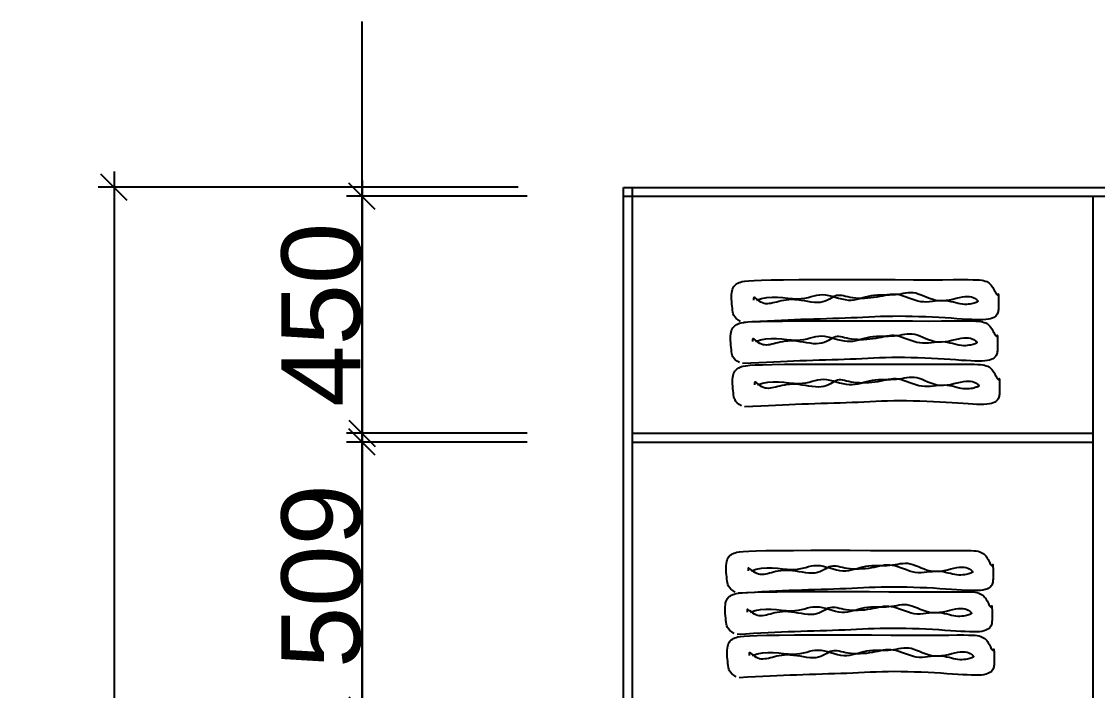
# Model space of a CAD drawing. Header units: millimetres. Extents: x -1666 to 220555, y -7114 to 28673.
# Drawn here: x 53744 to 55787, y -1379 to -108 of the extents above; entities that cross this region are included whole.
import ezdxf

# ---------------------------------------------------------------- set-up
doc = ezdxf.new("R2010")
doc.units = ezdxf.units.MM
doc.header["$LTSCALE"] = 80
doc.styles.get("Standard").update_dxf_attribs({"font": 'arial.ttf'})
doc.dimstyles.new('ISO-25', dxfattribs={"dimtxt": 150, "dimasz": 50, "dimexe": 30, "dimexo": 200, "dimtad": 1, "dimtxsty": 'Standard', "dimblk": 'OBLIQUE', "dimcen": 2.5, "dimdle": 30, "dimclrd": 3, "dimclre": 3, "dimclrt": 3, "dimadec": 0, "dimazin": 0, "dimtfac": 1, "dimtmove": 0, "dimatfit": 3, "dimfxl": 1, "dimtfillclr": 3, "dimarcsym": 0})

# ---------------------------------------------------------------- blocks, each defined once
blk = doc.blocks.new('_Oblique')
at = {"color": 0, "linetype": 'ByBlock', "lineweight": -2}
blk.add_line((-0.5, -0.5), (0.5, 0.5), dxfattribs=at)
blk = doc.blocks.new('*D267')
at = {"color": 3, "lineweight": -2, "transparency": 16777216}
for p, q in [((53919.4, -393.1), (53919.4, -3263.1)), ((54686.7, -423.1), (53889.4, -423.1)), ((54686.7, -3233.1), (53889.4, -3233.1))]:
    blk.add_line(p, q, dxfattribs=at)
at = {"layer": 'Defpoints', "color": 0, "transparency": 16777216}
for p in [(54886.7, -423.1), (53919.4, -3233.1), (54886.7, -3233.1)]:
    blk.add_point(p, dxfattribs=at)
at = {"color": 3, "lineweight": -2, "transparency": 16777216, "xscale": 50, "yscale": 50, "zscale": 50}
for p, rotation in [((53919.4, -423.1), 90), ((53919.4, -3233.1), 270)]:
    blk.add_blockref('_Oblique', p, dxfattribs=dict(at, rotation=rotation))
at = {"color": 3, "transparency": 16777216, "insert": (53842.1, -1828.1), "char_height": 150, "attachment_point": 5, "rotation": 90}
blk.add_mtext('2810', dxfattribs=at)
blk = doc.blocks.new('*D272')
at = {"color": 3, "lineweight": -2, "transparency": 16777216}
for p, q in [((54390.5, -410.1), (54390.5, -920.1)), ((54703.7, -440.1), (54360.5, -440.1)), ((54703.7, -890.1), (54360.5, -890.1))]:
    blk.add_line(p, q, dxfattribs=at)
at = {"layer": 'Defpoints', "color": 0, "transparency": 16777216}
for p in [(54903.7, -440.1), (54390.5, -890.1), (54903.7, -890.1)]:
    blk.add_point(p, dxfattribs=at)
at = {"color": 3, "lineweight": -2, "transparency": 16777216, "xscale": 50, "yscale": 50, "zscale": 50}
for p, rotation in [((54390.5, -440.1), 90), ((54390.5, -890.1), 270)]:
    blk.add_blockref('_Oblique', p, dxfattribs=dict(at, rotation=rotation))
at = {"color": 3, "transparency": 16777216, "insert": (54313.3, -665.1), "char_height": 150, "attachment_point": 5, "rotation": 90}
blk.add_mtext('450', dxfattribs=at)
blk = doc.blocks.new('*D273')
at = {"color": 3, "lineweight": -2, "transparency": 16777216}
for p, q in [((54390.5, -877.1), (54390.5, -1446.1)), ((54703.7, -907.1), (54360.5, -907.1)), ((54703.7, -1416.1), (54360.5, -1416.1))]:
    blk.add_line(p, q, dxfattribs=at)
at = {"layer": 'Defpoints', "color": 0, "transparency": 16777216}
for p in [(54903.7, -907.1), (54390.5, -1416.1), (54903.7, -1416.1)]:
    blk.add_point(p, dxfattribs=at)
at = {"color": 3, "lineweight": -2, "transparency": 16777216, "xscale": 50, "yscale": 50, "zscale": 50}
for p, rotation in [((54390.5, -907.1), 90), ((54390.5, -1416.1), 270)]:
    blk.add_blockref('_Oblique', p, dxfattribs=dict(at, rotation=rotation))
at = {"color": 3, "transparency": 16777216, "insert": (54313.3, -1161.6), "char_height": 150, "attachment_point": 5, "rotation": 90}
blk.add_mtext('509', dxfattribs=at)

msp = doc.modelspace()

# ---------------------------------------------------------------- linework, layer by layer
at = {"color": 41, "true_color": 0xf4ee51}
for p, q in [((54390.51, -3441.083), (54390.51, -108.119)), ((54886.714, -3233.143), (54886.714, -423.143)), ((54886.714, -423.143), (56686.714, -423.143)), ((54903.714, -3233.143), (54903.714, -423.143)), ((54886.714, -440.143), (56686.714, -440.143)), ((55778.214, -3116.143), (55778.214, -440.143)), ((54903.714, -890.143), (55778.214, -890.143)), ((54903.714, -907.143), (55778.214, -907.143))]:
    msp.add_line(p, q, dxfattribs=at)
at = {"color": 8}
for points in [[(55108.875, -677.646), (55104.41, -674.811), (55100.964, -672.012), (55098.389, -669.194), (55096.536, -666.304), (55095.26, -663.286), (55094.411, -660.087), (55093.843, -656.653), (55093.407, -652.929), (55092.987, -648.887), (55092.592, -644.604), (55092.26, -640.183), (55092.032, -635.726), (55091.945, -631.337), (55092.039, -627.118), (55092.354, -623.171), (55092.929, -619.601), (55093.792, -616.483), (55094.932, -613.795), (55096.326, -611.488), (55097.952, -609.514), (55099.787, -607.825), (55101.809, -606.37), (55103.995, -605.102), (55106.324, -603.973), (55108.895, -602.942), (55112.303, -602.005), (55117.267, -601.164), (55124.502, -600.425), (55134.728, -599.79), (55148.661, -599.264), (55167.02, -598.85), (55190.521, -598.551), (55219.526, -598.368), (55252.971, -598.282), (55289.436, -598.271), (55327.501, -598.312), (55365.745, -598.383), (55402.748, -598.462), (55437.09, -598.525), (55467.351, -598.551), (55492.452, -598.527), (55512.679, -598.477), (55528.66, -598.434), (55541.024, -598.432), (55550.397, -598.505), (55557.409, -598.686), (55562.686, -599.009), (55566.857, -599.508), (55570.453, -600.211), (55573.619, -601.123), (55576.404, -602.244), (55578.857, -603.574), (55581.025, -605.114), (55582.958, -606.863), (55584.704, -608.822), (55586.312, -610.99), (55587.821, -613.349), (55589.237, -615.813), (55590.555, -618.278), (55591.773, -620.637), (55592.886, -622.787), (55593.891, -624.624), (55594.784, -626.041), (55595.56, -626.936), (55596.22, -627.249), (55596.771, -627.105), (55597.225, -626.678), (55597.594, -626.139), (55597.887, -625.659), (55598.117, -625.411), (55598.294, -625.567), (55598.431, -626.298), (55598.536, -627.726), (55598.615, -629.771), (55598.672, -632.302), (55598.71, -635.188), (55598.733, -638.298), (55598.745, -641.502), (55598.749, -644.668), (55598.75, -647.666), (55598.745, -650.393), (55598.71, -652.859), (55598.615, -655.1), (55598.431, -657.155), (55598.127, -659.059), (55597.673, -660.852), (55597.041, -662.57), (55596.198, -664.251), (55595.11, -665.919), (55593.712, -667.55), (55591.932, -669.106), (55589.7, -670.55), (55586.945, -671.844), (55583.596, -672.952), (55579.581, -673.835), (55574.83, -674.456), (55569.286, -674.792), (55562.95, -674.865), (55555.836, -674.714), (55547.96, -674.377), (55539.337, -673.89), (55529.981, -673.29), (55519.907, -672.616), (55509.131, -671.905), (55497.687, -671.191), (55485.694, -670.5), (55473.29, -669.853), (55460.614, -669.274), (55447.802, -668.784), (55434.995, -668.407), (55422.329, -668.164), (55409.944, -668.078), (55397.941, -668.163), (55386.278, -668.397), (55374.877, -668.751), (55363.659, -669.194), (55352.546, -669.697), (55341.459, -670.231), (55330.319, -670.764), (55319.049, -671.267), (55307.587, -671.718), (55295.942, -672.124), (55284.139, -672.501), (55272.206, -672.862), (55260.169, -673.223), (55248.053, -673.599), (55235.884, -674.005), (55223.689, -674.456), (55211.468, -674.964), (55199.112, -675.523), (55186.487, -676.127), (55173.458, -676.769), (55159.891, -677.44), (55145.651, -678.134), (55130.604, -678.843), (55114.616, -679.559)], [(55139.492, -637.461), (55149.061, -634.041), (55158.992, -632.171), (55169.11, -631.515), (55179.239, -631.74), (55189.203, -632.51), (55198.828, -633.491), (55207.937, -634.35), (55216.354, -634.75), (55223.957, -634.447), (55230.835, -633.551), (55237.13, -632.263), (55242.985, -630.783), (55248.54, -629.31), (55253.938, -628.045), (55259.321, -627.187), (55264.831, -626.936), (55270.577, -627.427), (55276.532, -628.531), (55282.636, -630.053), (55288.831, -631.8), (55295.055, -633.576), (55301.249, -635.188), (55307.353, -636.442), (55313.308, -637.142), (55319.072, -637.151), (55324.67, -636.559), (55330.149, -635.51), (55335.554, -634.152), (55340.928, -632.629), (55346.318, -631.087), (55351.767, -629.672), (55357.321, -628.531), (55363.008, -627.768), (55368.797, -627.335), (55374.638, -627.14), (55380.483, -627.095), (55386.283, -627.11), (55391.989, -627.095), (55397.554, -626.961), (55402.927, -626.617), (55408.078, -626.01), (55413.038, -625.227), (55417.857, -624.391), (55422.581, -623.627), (55427.261, -623.057), (55431.945, -622.805), (55436.681, -622.994), (55441.518, -623.747), (55446.497, -625.135), (55451.634, -627.021), (55456.935, -629.213), (55462.408, -631.521), (55468.06, -633.754), (55473.899, -635.721), (55479.933, -637.233), (55486.168, -638.099), (55492.595, -638.188), (55499.134, -637.62), (55505.689, -636.574), (55512.161, -635.228), (55518.453, -633.763), (55524.469, -632.358), (55530.112, -631.192), (55535.283, -630.444), (55539.906, -630.248), (55543.984, -630.549), (55547.538, -631.246), (55550.591, -632.238), (55553.167, -633.425), (55555.286, -634.705), (55556.971, -635.978), (55558.246, -637.142), (55559.128, -638.12), (55559.626, -638.926), (55559.743, -639.597), (55559.482, -640.172), (55558.847, -640.686), (55557.842, -641.178), (55556.471, -641.685), (55554.738, -642.245), (55552.649, -642.878), (55550.228, -643.545), (55547.5, -644.19), (55544.492, -644.756), (55541.23, -645.188), (55537.74, -645.429), (55534.048, -645.423), (55530.18, -645.115), (55526.159, -644.474), (55521.993, -643.575), (55517.684, -642.519), (55513.237, -641.407), (55508.655, -640.34), (55503.943, -639.419), (55499.104, -638.744), (55494.141, -638.417), (55489.06, -638.5), (55483.871, -638.896), (55478.584, -639.471), (55473.211, -640.092), (55467.764, -640.623), (55462.253, -640.929), (55456.69, -640.877), (55451.086, -640.331), (55445.454, -639.206), (55439.819, -637.61), (55434.206, -635.7), (55428.641, -633.633), (55423.151, -631.567), (55417.763, -629.657), (55412.501, -628.061), (55407.392, -626.936), (55402.449, -626.396), (55397.625, -626.383), (55392.861, -626.796), (55388.097, -627.534), (55383.273, -628.496), (55378.33, -629.582), (55373.207, -630.69), (55367.845, -631.72), (55362.209, -632.586), (55356.364, -633.265), (55350.399, -633.749), (55344.404, -634.032), (55338.469, -634.106), (55332.683, -633.962), (55327.137, -633.595), (55321.919, -632.996), (55317.098, -632.177), (55312.646, -631.227), (55308.515, -630.254), (55304.657, -629.368), (55301.024, -628.676), (55297.566, -628.286), (55294.236, -628.308), (55290.983, -628.85), (55287.758, -629.973), (55284.495, -631.56), (55281.128, -633.447), (55277.588, -635.467), (55273.81, -637.458), (55269.725, -639.255), (55265.266, -640.692), (55260.366, -641.607), (55254.987, -641.885), (55249.204, -641.617), (55243.122, -640.945), (55236.845, -640.012), (55230.479, -638.959), (55224.128, -637.929), (55217.896, -637.063), (55211.889, -636.504), (55206.19, -636.357), (55200.801, -636.589), (55195.704, -637.126), (55190.88, -637.899), (55186.309, -638.837), (55181.974, -639.868), (55177.856, -640.921), (55173.936, -641.926), (55170.196, -642.814), (55166.616, -643.528), (55163.178, -644.014), (55159.864, -644.218), (55156.654, -644.086), (55153.53, -643.563), (55150.473, -642.595), (55147.465, -641.128), (55144.508, -639.172), (55141.69, -636.99), (55139.118, -634.908), (55136.901, -633.255), (55135.147, -632.356), (55133.966, -632.54), (55133.464, -634.132), (55133.751, -637.461)], [(55106.961, -756.102), (55102.497, -753.268), (55099.05, -750.469), (55096.475, -747.651), (55094.623, -744.76), (55093.346, -741.743), (55092.498, -738.544), (55091.929, -735.109), (55091.493, -731.385), (55091.074, -727.344), (55090.679, -723.061), (55090.347, -718.64), (55090.118, -714.183), (55090.031, -709.794), (55090.125, -705.574), (55090.44, -701.628), (55091.015, -698.057), (55091.878, -694.94), (55093.018, -692.252), (55094.412, -689.945), (55096.038, -687.971), (55097.873, -686.281), (55099.895, -684.827), (55102.082, -683.559), (55104.41, -682.43), (55106.981, -681.399), (55110.39, -680.461), (55115.353, -679.621), (55122.589, -678.882), (55132.815, -678.247), (55146.748, -677.721), (55165.106, -677.306), (55188.607, -677.008), (55217.612, -676.825), (55251.057, -676.739), (55287.523, -676.728), (55325.587, -676.769), (55363.831, -676.84), (55400.834, -676.918), (55435.177, -676.982), (55465.438, -677.008), (55490.538, -676.984), (55510.765, -676.933), (55526.747, -676.89), (55539.11, -676.888), (55548.484, -676.961), (55555.495, -677.142), (55560.772, -677.466), (55564.943, -677.965), (55568.539, -678.667), (55571.706, -679.579), (55574.491, -680.701), (55576.943, -682.031), (55579.111, -683.571), (55581.044, -685.32), (55582.79, -687.278), (55584.398, -689.446), (55585.907, -691.806), (55587.323, -694.27), (55588.642, -696.734), (55589.86, -699.094), (55590.973, -701.244), (55591.978, -703.08), (55592.87, -704.498), (55593.647, -705.393), (55594.307, -705.705), (55594.858, -705.562), (55595.312, -705.135), (55595.68, -704.595), (55595.973, -704.116), (55596.203, -703.868), (55596.381, -704.023), (55596.517, -704.755), (55596.623, -706.183), (55596.702, -708.228), (55596.758, -710.759), (55596.796, -713.645), (55596.819, -716.755), (55596.831, -719.959), (55596.836, -723.125), (55596.836, -726.123), (55596.831, -728.85), (55596.796, -731.316), (55596.702, -733.557), (55596.517, -735.611), (55596.213, -737.516), (55595.76, -739.309), (55595.127, -741.027), (55594.285, -742.707), (55593.197, -744.375), (55591.798, -746.006), (55590.018, -747.562), (55587.787, -749.006), (55585.031, -750.301), (55581.682, -751.408), (55577.667, -752.291), (55572.917, -752.913), (55567.373, -753.248), (55561.036, -753.322), (55553.923, -753.171), (55546.047, -752.833), (55537.423, -752.346), (55528.067, -751.747), (55517.993, -751.073), (55507.217, -750.362), (55495.774, -749.648), (55483.781, -748.956), (55471.377, -748.31), (55458.7, -747.73), (55445.889, -747.241), (55433.081, -746.863), (55420.416, -746.62), (55408.03, -746.534), (55396.027, -746.619), (55384.365, -746.853), (55372.964, -747.207), (55361.746, -747.651), (55350.632, -748.154), (55339.545, -748.687), (55328.406, -749.22), (55317.136, -749.724), (55305.673, -750.175), (55294.028, -750.581), (55282.226, -750.957), (55270.293, -751.318), (55258.255, -751.68), (55246.139, -752.056), (55233.971, -752.462), (55221.776, -752.913), (55209.554, -753.42), (55197.198, -753.979), (55184.573, -754.584), (55171.545, -755.225), (55157.978, -755.897), (55143.738, -756.591), (55128.691, -757.3), (55112.702, -758.016)], [(55137.579, -715.917), (55147.147, -712.498), (55157.078, -710.628), (55167.196, -709.972), (55177.325, -710.196), (55187.29, -710.967), (55196.914, -711.948), (55206.023, -712.806), (55214.44, -713.206), (55222.044, -712.903), (55228.922, -712.008), (55235.217, -710.72), (55241.071, -709.24), (55246.626, -707.767), (55252.024, -706.501), (55257.407, -705.643), (55262.918, -705.393), (55268.663, -705.883), (55274.618, -706.987), (55280.723, -708.51), (55286.917, -710.256), (55293.141, -712.033), (55299.335, -713.645), (55305.44, -714.898), (55311.395, -715.598), (55317.158, -715.608), (55322.757, -715.015), (55328.236, -713.967), (55333.64, -712.608), (55339.015, -711.085), (55344.404, -709.544), (55349.853, -708.129), (55355.407, -706.987), (55361.095, -706.225), (55366.883, -705.791), (55372.724, -705.597), (55378.569, -705.552), (55384.369, -705.567), (55390.076, -705.552), (55395.64, -705.418), (55401.014, -705.074), (55406.165, -704.466), (55411.125, -703.683), (55415.943, -702.848), (55420.668, -702.084), (55425.348, -701.514), (55430.031, -701.261), (55434.767, -701.45), (55439.604, -702.203), (55444.584, -703.592), (55449.72, -705.477), (55455.021, -707.669), (55460.494, -709.977), (55466.146, -712.21), (55471.986, -714.178), (55478.019, -715.69), (55484.254, -716.555), (55490.681, -716.645), (55497.221, -716.077), (55503.775, -715.03), (55510.247, -713.685), (55516.54, -712.22), (55522.556, -710.814), (55528.198, -709.648), (55533.369, -708.901), (55537.993, -708.705), (55542.07, -709.005), (55545.624, -709.703), (55548.678, -710.695), (55551.253, -711.881), (55553.372, -713.162), (55555.058, -714.434), (55556.332, -715.598), (55557.215, -716.576), (55557.713, -717.382), (55557.829, -718.054), (55557.568, -718.628), (55556.933, -719.143), (55555.929, -719.635), (55554.558, -720.142), (55552.824, -720.701), (55550.735, -721.335), (55548.314, -722.002), (55545.586, -722.647), (55542.578, -723.213), (55539.316, -723.644), (55535.826, -723.886), (55532.134, -723.88), (55528.266, -723.572), (55524.246, -722.931), (55520.079, -722.032), (55515.77, -720.976), (55511.323, -719.864), (55506.742, -718.797), (55502.03, -717.876), (55497.19, -717.201), (55492.228, -716.874), (55487.146, -716.956), (55481.957, -717.352), (55476.67, -717.928), (55471.298, -718.548), (55465.85, -719.079), (55460.34, -719.386), (55454.776, -719.333), (55449.172, -718.788), (55443.54, -717.663), (55437.905, -716.067), (55432.292, -714.157), (55426.728, -712.09), (55421.238, -710.023), (55415.849, -708.113), (55410.587, -706.518), (55405.479, -705.393), (55400.535, -704.853), (55395.712, -704.839), (55390.948, -705.252), (55386.184, -705.991), (55381.36, -706.953), (55376.416, -708.039), (55371.294, -709.147), (55365.932, -710.177), (55360.296, -711.042), (55354.45, -711.721), (55348.485, -712.206), (55342.49, -712.489), (55336.555, -712.562), (55330.77, -712.419), (55325.223, -712.051), (55320.006, -711.452), (55315.184, -710.633), (55310.732, -709.683), (55306.602, -708.711), (55302.744, -707.824), (55299.11, -707.132), (55295.653, -706.743), (55292.322, -706.765), (55289.07, -707.306), (55285.844, -708.43), (55282.582, -710.017), (55279.214, -711.903), (55275.675, -713.924), (55271.896, -715.915), (55267.811, -717.711), (55263.352, -719.149), (55258.453, -720.063), (55253.073, -720.341), (55247.29, -720.073), (55241.208, -719.402), (55234.932, -718.469), (55228.566, -717.416), (55222.214, -716.386), (55215.983, -715.52), (55209.975, -714.96), (55204.276, -714.814), (55198.888, -715.045), (55193.79, -715.583), (55188.966, -716.356), (55184.396, -717.293), (55180.061, -718.324), (55175.943, -719.378), (55172.023, -720.382), (55168.282, -721.27), (55164.703, -721.984), (55161.265, -722.471), (55157.95, -722.675), (55154.74, -722.542), (55151.616, -722.019), (55148.56, -721.052), (55145.552, -719.585), (55142.595, -717.629), (55139.776, -715.446), (55137.204, -713.365), (55134.987, -711.711), (55133.234, -710.813), (55132.052, -710.996), (55131.551, -712.589), (55131.838, -715.917)], [(55110.789, -838.386), (55106.324, -835.552), (55102.878, -832.753), (55100.302, -829.935), (55098.45, -827.044), (55097.173, -824.027), (55096.325, -820.828), (55095.756, -817.393), (55095.321, -813.669), (55094.901, -809.627), (55094.506, -805.345), (55094.174, -800.923), (55093.945, -796.467), (55093.858, -792.078), (55093.953, -787.858), (55094.268, -783.912), (55094.842, -780.341), (55095.705, -777.223), (55096.845, -774.535), (55098.239, -772.229), (55099.865, -770.255), (55101.7, -768.565), (55103.722, -767.11), (55105.909, -765.843), (55108.237, -764.713), (55110.809, -763.683), (55114.217, -762.745), (55119.18, -761.905), (55126.416, -761.165), (55136.642, -760.531), (55150.575, -760.004), (55168.933, -759.59), (55192.434, -759.292), (55221.439, -759.109), (55254.885, -759.023), (55291.35, -759.011), (55329.414, -759.052), (55367.658, -759.123), (55404.662, -759.202), (55439.004, -759.265), (55469.265, -759.292), (55494.365, -759.267), (55514.592, -759.217), (55530.574, -759.174), (55542.937, -759.172), (55552.311, -759.245), (55559.322, -759.426), (55564.599, -759.749), (55568.77, -760.248), (55572.367, -760.951), (55575.533, -761.863), (55578.318, -762.984), (55580.77, -764.315), (55582.939, -765.855), (55584.871, -767.604), (55586.617, -769.562), (55588.225, -771.73), (55589.734, -774.089), (55591.15, -776.554), (55592.469, -779.018), (55593.687, -781.378), (55594.8, -783.528), (55595.805, -785.364), (55596.697, -786.782), (55597.474, -787.676), (55598.134, -787.989), (55598.685, -787.846), (55599.139, -787.418), (55599.507, -786.879), (55599.801, -786.399), (55600.03, -786.151), (55600.208, -786.307), (55600.344, -787.038), (55600.45, -788.467), (55600.529, -790.512), (55600.585, -793.043), (55600.623, -795.929), (55600.647, -799.039), (55600.658, -802.242), (55600.663, -805.409), (55600.663, -808.407), (55600.658, -811.134), (55600.623, -813.599), (55600.529, -815.841), (55600.344, -817.895), (55600.04, -819.8), (55599.587, -821.592), (55598.954, -823.31), (55598.112, -824.991), (55597.024, -826.659), (55595.625, -828.29), (55593.846, -829.846), (55591.614, -831.29), (55588.859, -832.584), (55585.509, -833.692), (55581.495, -834.575), (55576.744, -835.197), (55571.2, -835.532), (55564.864, -835.605), (55557.75, -835.455), (55549.874, -835.117), (55541.25, -834.63), (55531.894, -834.031), (55521.821, -833.357), (55511.044, -832.645), (55499.601, -831.932), (55487.608, -831.24), (55475.204, -830.594), (55462.527, -830.014), (55449.716, -829.525), (55436.908, -829.147), (55424.243, -828.904), (55411.857, -828.818), (55399.855, -828.903), (55388.192, -829.137), (55376.791, -829.491), (55365.573, -829.934), (55354.46, -830.438), (55343.372, -830.971), (55332.233, -831.504), (55320.963, -832.008), (55309.501, -832.459), (55297.855, -832.865), (55286.053, -833.241), (55274.12, -833.602), (55262.082, -833.963), (55249.966, -834.34), (55237.798, -834.746), (55225.603, -835.197), (55213.382, -835.704), (55201.026, -836.263), (55188.4, -836.867), (55175.372, -837.509), (55161.805, -838.181), (55147.565, -838.874), (55132.518, -839.583), (55116.529, -840.3)], [(55141.406, -798.201), (55150.974, -794.782), (55160.905, -792.911), (55171.023, -792.256), (55181.152, -792.48), (55191.117, -793.25), (55200.741, -794.232), (55209.85, -795.09), (55218.268, -795.49), (55225.871, -795.187), (55232.749, -794.292), (55239.044, -793.004), (55244.898, -791.523), (55250.453, -790.051), (55255.851, -788.785), (55261.235, -787.927), (55266.745, -787.676), (55272.491, -788.167), (55278.446, -789.271), (55284.55, -790.793), (55290.744, -792.54), (55296.968, -794.317), (55303.162, -795.929), (55309.267, -797.182), (55315.222, -797.882), (55320.985, -797.891), (55326.584, -797.299), (55332.063, -796.251), (55337.467, -794.892), (55342.842, -793.369), (55348.231, -791.827), (55353.68, -790.413), (55359.234, -789.271), (55364.922, -788.509), (55370.711, -788.075), (55376.552, -787.881), (55382.396, -787.836), (55388.196, -787.851), (55393.903, -787.836), (55399.467, -787.701), (55404.841, -787.357), (55409.992, -786.75), (55414.952, -785.967), (55419.77, -785.132), (55424.495, -784.367), (55429.175, -783.798), (55433.859, -783.545), (55438.595, -783.734), (55443.431, -784.487), (55448.411, -785.876), (55453.547, -787.761), (55458.848, -789.953), (55464.321, -792.261), (55469.974, -794.494), (55475.813, -796.462), (55481.846, -797.974), (55488.081, -798.839), (55494.509, -798.929), (55501.048, -798.36), (55507.602, -797.314), (55514.074, -795.969), (55520.367, -794.503), (55526.383, -793.098), (55532.025, -791.932), (55537.196, -791.185), (55541.82, -790.988), (55545.897, -791.289), (55549.452, -791.986), (55552.505, -792.979), (55555.08, -794.165), (55557.199, -795.445), (55558.885, -796.718), (55560.159, -797.882), (55561.042, -798.86), (55561.54, -799.666), (55561.656, -800.338), (55561.395, -800.912), (55560.76, -801.426), (55559.756, -801.919), (55558.385, -802.426), (55556.651, -802.985), (55554.563, -803.618), (55552.141, -804.286), (55549.414, -804.93), (55546.406, -805.497), (55543.143, -805.928), (55539.653, -806.169), (55535.961, -806.164), (55532.094, -805.855), (55528.073, -805.214), (55523.906, -804.315), (55519.597, -803.26), (55515.151, -802.148), (55510.569, -801.081), (55505.857, -800.159), (55501.017, -799.485), (55496.055, -799.158), (55490.974, -799.24), (55485.784, -799.636), (55480.498, -800.212), (55475.125, -800.832), (55469.678, -801.363), (55464.167, -801.669), (55458.604, -801.617), (55452.999, -801.071), (55447.368, -799.946), (55441.732, -798.351), (55436.119, -796.441), (55430.555, -794.374), (55425.065, -792.307), (55419.676, -790.397), (55414.414, -788.801), (55409.306, -787.676), (55404.363, -787.136), (55399.539, -787.123), (55394.775, -787.536), (55390.011, -788.274), (55385.187, -789.237), (55380.244, -790.322), (55375.121, -791.431), (55369.759, -792.46), (55364.123, -793.326), (55358.277, -794.005), (55352.312, -794.49), (55346.318, -794.773), (55340.383, -794.846), (55334.597, -794.703), (55329.051, -794.335), (55323.833, -793.736), (55319.011, -792.917), (55314.559, -791.967), (55310.429, -790.995), (55306.571, -790.108), (55302.938, -789.416), (55299.48, -789.027), (55296.149, -789.049), (55292.897, -789.59), (55289.672, -790.714), (55286.409, -792.301), (55283.041, -794.187), (55279.502, -796.208), (55275.723, -798.199), (55271.638, -799.995), (55267.18, -801.433), (55262.28, -802.347), (55256.9, -802.625), (55251.117, -802.357), (55245.035, -801.686), (55238.759, -800.752), (55232.393, -799.7), (55226.041, -798.669), (55219.81, -797.804), (55213.803, -797.244), (55208.104, -797.098), (55202.715, -797.329), (55197.618, -797.867), (55192.793, -798.64), (55188.223, -799.577), (55183.888, -800.608), (55179.77, -801.661), (55175.85, -802.666), (55172.11, -803.554), (55168.53, -804.268), (55165.092, -804.754), (55161.777, -804.958), (55158.567, -804.826), (55155.444, -804.303), (55152.387, -803.335), (55149.379, -801.869), (55146.422, -799.912), (55143.603, -797.73), (55141.031, -795.649), (55138.814, -793.995), (55137.061, -793.097), (55135.879, -793.28), (55135.378, -794.873), (55135.665, -798.201)], [(55098.582, -1191.928), (55094.118, -1189.093), (55090.672, -1186.294), (55088.096, -1183.476), (55086.244, -1180.586), (55084.967, -1177.568), (55084.119, -1174.369), (55083.55, -1170.935), (55083.114, -1167.211), (55082.695, -1163.169), (55082.3, -1158.886), (55081.968, -1154.465), (55081.739, -1150.008), (55081.652, -1145.619), (55081.747, -1141.4), (55082.061, -1137.453), (55082.636, -1133.883), (55083.499, -1130.765), (55084.639, -1128.077), (55086.033, -1125.77), (55087.659, -1123.796), (55089.494, -1122.106), (55091.516, -1120.652), (55093.703, -1119.384), (55096.031, -1118.255), (55098.602, -1117.224), (55102.011, -1116.287), (55106.974, -1115.446), (55114.21, -1114.707), (55124.436, -1114.072), (55138.369, -1113.546), (55156.727, -1113.132), (55180.228, -1112.833), (55209.233, -1112.65), (55242.679, -1112.564), (55279.144, -1112.553), (55317.208, -1112.594), (55355.452, -1112.665), (55392.456, -1112.744), (55426.798, -1112.807), (55457.059, -1112.833), (55482.159, -1112.809), (55502.386, -1112.758), (55518.368, -1112.716), (55530.731, -1112.714), (55540.105, -1112.787), (55547.116, -1112.968), (55552.393, -1113.291), (55556.564, -1113.79), (55560.16, -1114.493), (55563.327, -1115.405), (55566.112, -1116.526), (55568.564, -1117.856), (55570.732, -1119.396), (55572.665, -1121.145), (55574.411, -1123.104), (55576.019, -1125.271), (55577.528, -1127.631), (55578.944, -1130.095), (55580.263, -1132.56), (55581.481, -1134.919), (55582.594, -1137.069), (55583.599, -1138.906), (55584.491, -1140.323), (55585.268, -1141.218), (55585.928, -1141.531), (55586.479, -1141.387), (55586.933, -1140.96), (55587.301, -1140.421), (55587.595, -1139.941), (55587.824, -1139.693), (55588.002, -1139.849), (55588.138, -1140.58), (55588.244, -1142.008), (55588.323, -1144.053), (55588.379, -1146.584), (55588.417, -1149.47), (55588.44, -1152.58), (55588.452, -1155.784), (55588.457, -1158.95), (55588.457, -1161.948), (55588.452, -1164.675), (55588.417, -1167.141), (55588.323, -1169.382), (55588.138, -1171.436), (55587.834, -1173.341), (55587.381, -1175.134), (55586.748, -1176.852), (55585.906, -1178.533), (55584.818, -1180.201), (55583.419, -1181.832), (55581.64, -1183.388), (55579.408, -1184.832), (55576.653, -1186.126), (55573.303, -1187.233), (55569.288, -1188.117), (55564.538, -1188.738), (55558.994, -1189.074), (55552.657, -1189.147), (55545.544, -1188.996), (55537.668, -1188.659), (55529.044, -1188.172), (55519.688, -1187.572), (55509.615, -1186.898), (55498.838, -1186.187), (55487.395, -1185.473), (55475.402, -1184.782), (55462.998, -1184.135), (55450.321, -1183.556), (55437.51, -1183.066), (55424.702, -1182.689), (55412.037, -1182.446), (55399.651, -1182.36), (55387.649, -1182.445), (55375.986, -1182.679), (55364.585, -1183.033), (55353.367, -1183.476), (55342.253, -1183.979), (55331.166, -1184.513), (55320.027, -1185.046), (55308.757, -1185.549), (55297.294, -1186), (55285.649, -1186.406), (55273.847, -1186.782), (55261.914, -1187.144), (55249.876, -1187.505), (55237.76, -1187.881), (55225.592, -1188.287), (55213.397, -1188.738), (55201.175, -1189.245), (55188.819, -1189.805), (55176.194, -1190.409), (55163.166, -1191.051), (55149.599, -1191.722), (55135.359, -1192.416), (55120.312, -1193.125), (55104.323, -1193.841)], [(55129.2, -1151.743), (55138.768, -1148.323), (55148.699, -1146.453), (55158.817, -1145.797), (55168.946, -1146.022), (55178.911, -1146.792), (55188.535, -1147.773), (55197.644, -1148.632), (55206.062, -1149.032), (55213.665, -1148.729), (55220.543, -1147.833), (55226.838, -1146.545), (55232.692, -1145.065), (55238.247, -1143.592), (55243.645, -1142.327), (55249.028, -1141.469), (55254.539, -1141.218), (55260.284, -1141.709), (55266.239, -1142.813), (55272.344, -1144.335), (55278.538, -1146.082), (55284.762, -1147.858), (55290.956, -1149.47), (55297.061, -1150.724), (55303.016, -1151.424), (55308.779, -1151.433), (55314.378, -1150.841), (55319.857, -1149.792), (55325.261, -1148.434), (55330.636, -1146.911), (55336.025, -1145.369), (55341.474, -1143.954), (55347.028, -1142.813), (55352.716, -1142.05), (55358.505, -1141.617), (55364.346, -1141.422), (55370.19, -1141.377), (55375.99, -1141.392), (55381.697, -1141.377), (55387.261, -1141.243), (55392.635, -1140.899), (55397.786, -1140.292), (55402.746, -1139.509), (55407.564, -1138.673), (55412.289, -1137.909), (55416.969, -1137.339), (55421.652, -1137.087), (55426.388, -1137.276), (55431.225, -1138.029), (55436.205, -1139.417), (55441.341, -1141.303), (55446.642, -1143.495), (55452.115, -1145.803), (55457.767, -1148.036), (55463.607, -1150.003), (55469.64, -1151.515), (55475.875, -1152.38), (55482.303, -1152.47), (55488.842, -1151.902), (55495.396, -1150.856), (55501.868, -1149.51), (55508.161, -1148.045), (55514.177, -1146.64), (55519.819, -1145.474), (55524.99, -1144.726), (55529.614, -1144.53), (55533.691, -1144.831), (55537.245, -1145.528), (55540.299, -1146.52), (55542.874, -1147.707), (55544.993, -1148.987), (55546.679, -1150.259), (55547.953, -1151.424), (55548.836, -1152.402), (55549.334, -1153.208), (55549.45, -1153.879), (55549.189, -1154.454), (55548.554, -1154.968), (55547.55, -1155.46), (55546.179, -1155.967), (55544.445, -1156.527), (55542.356, -1157.16), (55539.935, -1157.827), (55537.207, -1158.472), (55534.199, -1159.038), (55530.937, -1159.47), (55527.447, -1159.711), (55523.755, -1159.705), (55519.888, -1159.397), (55515.867, -1158.756), (55511.7, -1157.857), (55507.391, -1156.801), (55502.944, -1155.689), (55498.363, -1154.622), (55493.651, -1153.701), (55488.811, -1153.026), (55483.849, -1152.699), (55478.768, -1152.782), (55473.578, -1153.178), (55468.291, -1153.753), (55462.919, -1154.374), (55457.472, -1154.904), (55451.961, -1155.211), (55446.397, -1155.159), (55440.793, -1154.613), (55435.161, -1153.488), (55429.526, -1151.892), (55423.913, -1149.982), (55418.349, -1147.915), (55412.859, -1145.849), (55407.47, -1143.939), (55402.208, -1142.343), (55397.1, -1141.218), (55392.157, -1140.678), (55387.333, -1140.665), (55382.569, -1141.078), (55377.805, -1141.816), (55372.981, -1142.778), (55368.038, -1143.864), (55362.915, -1144.972), (55357.553, -1146.002), (55351.917, -1146.868), (55346.071, -1147.547), (55340.106, -1148.031), (55334.111, -1148.314), (55328.176, -1148.388), (55322.391, -1148.244), (55316.844, -1147.877), (55311.627, -1147.278), (55306.805, -1146.458), (55302.353, -1145.509), (55298.223, -1144.536), (55294.365, -1143.65), (55290.732, -1142.958), (55287.274, -1142.568), (55283.943, -1142.59), (55280.691, -1143.132), (55277.465, -1144.255), (55274.203, -1145.842), (55270.835, -1147.729), (55267.296, -1149.749), (55263.517, -1151.74), (55259.432, -1153.537), (55254.973, -1154.974), (55250.074, -1155.889), (55244.694, -1156.167), (55238.911, -1155.899), (55232.829, -1155.227), (55226.553, -1154.294), (55220.187, -1153.241), (55213.835, -1152.211), (55207.604, -1151.345), (55201.596, -1150.786), (55195.898, -1150.639), (55190.509, -1150.871), (55185.411, -1151.408), (55180.587, -1152.181), (55176.017, -1153.119), (55171.682, -1154.15), (55167.564, -1155.203), (55163.644, -1156.208), (55159.903, -1157.096), (55156.324, -1157.81), (55152.886, -1158.296), (55149.571, -1158.5), (55146.361, -1158.368), (55143.237, -1157.845), (55140.181, -1156.877), (55137.173, -1155.41), (55134.216, -1153.454), (55131.397, -1151.272), (55128.825, -1149.19), (55126.608, -1147.537), (55124.855, -1146.638), (55123.673, -1146.822), (55123.172, -1148.414), (55123.459, -1151.743)], [(55096.669, -1270.384), (55092.204, -1267.55), (55088.758, -1264.751), (55086.183, -1261.933), (55084.33, -1259.042), (55083.054, -1256.025), (55082.205, -1252.826), (55081.637, -1249.391), (55081.201, -1245.667), (55080.781, -1241.626), (55080.386, -1237.343), (55080.054, -1232.922), (55079.825, -1228.465), (55079.739, -1224.076), (55079.833, -1219.856), (55080.148, -1215.91), (55080.722, -1212.339), (55081.586, -1209.222), (55082.726, -1206.534), (55084.12, -1204.227), (55085.746, -1202.253), (55087.581, -1200.563), (55089.603, -1199.109), (55091.789, -1197.841), (55094.117, -1196.712), (55096.689, -1195.681), (55100.097, -1194.743), (55105.061, -1193.903), (55112.296, -1193.164), (55122.522, -1192.529), (55136.455, -1192.002), (55154.814, -1191.588), (55178.315, -1191.29), (55207.32, -1191.107), (55240.765, -1191.021), (55277.23, -1191.01), (55315.295, -1191.051), (55353.539, -1191.122), (55390.542, -1191.2), (55424.884, -1191.264), (55455.145, -1191.29), (55480.246, -1191.266), (55500.473, -1191.215), (55516.454, -1191.172), (55528.818, -1191.17), (55538.191, -1191.243), (55545.203, -1191.424), (55550.48, -1191.748), (55554.651, -1192.247), (55558.247, -1192.949), (55561.413, -1193.861), (55564.198, -1194.982), (55566.651, -1196.313), (55568.819, -1197.853), (55570.752, -1199.602), (55572.498, -1201.56), (55574.105, -1203.728), (55575.615, -1206.088), (55577.031, -1208.552), (55578.349, -1211.016), (55579.567, -1213.376), (55580.68, -1215.526), (55581.685, -1217.362), (55582.578, -1218.78), (55583.354, -1219.675), (55584.014, -1219.987), (55584.565, -1219.844), (55585.019, -1219.417), (55585.388, -1218.877), (55585.681, -1218.398), (55585.911, -1218.15), (55586.088, -1218.305), (55586.225, -1219.037), (55586.33, -1220.465), (55586.409, -1222.51), (55586.466, -1225.041), (55586.504, -1227.927), (55586.527, -1231.037), (55586.539, -1234.241), (55586.543, -1237.407), (55586.544, -1240.405), (55586.539, -1243.132), (55586.504, -1245.598), (55586.409, -1247.839), (55586.225, -1249.893), (55585.921, -1251.798), (55585.467, -1253.591), (55584.834, -1255.309), (55583.992, -1256.989), (55582.904, -1258.657), (55581.506, -1260.288), (55579.726, -1261.844), (55577.494, -1263.288), (55574.739, -1264.583), (55571.39, -1265.69), (55567.375, -1266.573), (55562.624, -1267.195), (55557.08, -1267.53), (55550.744, -1267.604), (55543.63, -1267.453), (55535.754, -1267.115), (55527.131, -1266.628), (55517.775, -1266.029), (55507.701, -1265.355), (55496.925, -1264.644), (55485.481, -1263.93), (55473.488, -1263.238), (55461.084, -1262.592), (55448.408, -1262.012), (55435.596, -1261.523), (55422.789, -1261.145), (55410.123, -1260.902), (55397.738, -1260.816), (55385.735, -1260.901), (55374.072, -1261.135), (55362.671, -1261.489), (55351.453, -1261.933), (55340.34, -1262.436), (55329.253, -1262.969), (55318.113, -1263.502), (55306.843, -1264.006), (55295.381, -1264.457), (55283.736, -1264.863), (55271.933, -1265.239), (55260, -1265.6), (55247.963, -1265.962), (55235.846, -1266.338), (55223.678, -1266.744), (55211.483, -1267.195), (55199.262, -1267.702), (55186.906, -1268.261), (55174.281, -1268.866), (55161.252, -1269.507), (55147.685, -1270.179), (55133.445, -1270.873), (55118.398, -1271.582), (55102.41, -1272.298)], [(55127.286, -1230.199), (55136.855, -1226.78), (55146.786, -1224.91), (55156.903, -1224.254), (55167.033, -1224.478), (55176.997, -1225.249), (55186.622, -1226.23), (55195.731, -1227.088), (55204.148, -1227.488), (55211.751, -1227.185), (55218.629, -1226.29), (55224.924, -1225.002), (55230.779, -1223.522), (55236.334, -1222.049), (55241.732, -1220.783), (55247.115, -1219.925), (55252.625, -1219.675), (55258.371, -1220.165), (55264.326, -1221.269), (55270.43, -1222.792), (55276.625, -1224.538), (55282.849, -1226.315), (55289.043, -1227.927), (55295.147, -1229.18), (55301.102, -1229.88), (55306.865, -1229.89), (55312.464, -1229.297), (55317.943, -1228.249), (55323.348, -1226.89), (55328.722, -1225.367), (55334.111, -1223.826), (55339.561, -1222.411), (55345.115, -1221.269), (55350.802, -1220.507), (55356.591, -1220.073), (55362.432, -1219.879), (55368.277, -1219.834), (55374.077, -1219.849), (55379.783, -1219.834), (55385.348, -1219.699), (55390.721, -1219.356), (55395.872, -1218.748), (55400.832, -1217.965), (55405.651, -1217.13), (55410.375, -1216.366), (55415.055, -1215.796), (55419.739, -1215.543), (55424.475, -1215.732), (55429.312, -1216.485), (55434.291, -1217.874), (55439.428, -1219.759), (55444.729, -1221.951), (55450.202, -1224.259), (55455.854, -1226.492), (55461.693, -1228.46), (55467.726, -1229.972), (55473.962, -1230.837), (55480.389, -1230.927), (55486.928, -1230.359), (55493.482, -1229.312), (55499.954, -1227.967), (55506.247, -1226.502), (55512.263, -1225.096), (55517.905, -1223.93), (55523.077, -1223.183), (55527.7, -1222.987), (55531.778, -1223.287), (55535.332, -1223.984), (55538.385, -1224.977), (55540.961, -1226.163), (55543.08, -1227.443), (55544.765, -1228.716), (55546.04, -1229.88), (55546.922, -1230.858), (55547.42, -1231.664), (55547.537, -1232.336), (55547.276, -1232.91), (55546.641, -1233.425), (55545.636, -1233.917), (55544.265, -1234.424), (55542.532, -1234.983), (55540.443, -1235.617), (55538.022, -1236.284), (55535.294, -1236.929), (55532.286, -1237.495), (55529.024, -1237.926), (55525.534, -1238.167), (55521.842, -1238.162), (55517.974, -1237.854), (55513.953, -1237.213), (55509.786, -1236.314), (55505.478, -1235.258), (55501.031, -1234.146), (55496.449, -1233.079), (55491.737, -1232.158), (55486.898, -1231.483), (55481.935, -1231.156), (55476.854, -1231.238), (55471.665, -1231.634), (55466.378, -1232.21), (55461.005, -1232.83), (55455.558, -1233.361), (55450.047, -1233.668), (55444.484, -1233.615), (55438.88, -1233.07), (55433.248, -1231.945), (55427.612, -1230.349), (55421.999, -1228.439), (55416.435, -1226.372), (55410.945, -1224.305), (55405.557, -1222.395), (55400.295, -1220.8), (55395.186, -1219.675), (55390.243, -1219.134), (55385.419, -1219.121), (55380.655, -1219.534), (55375.891, -1220.273), (55371.067, -1221.235), (55366.124, -1222.321), (55361.001, -1223.429), (55355.639, -1224.458), (55350.003, -1225.324), (55344.158, -1226.003), (55338.193, -1226.488), (55332.198, -1226.771), (55326.263, -1226.844), (55320.477, -1226.701), (55314.931, -1226.333), (55309.713, -1225.734), (55304.891, -1224.915), (55300.44, -1223.965), (55296.309, -1222.993), (55292.451, -1222.106), (55288.818, -1221.414), (55285.36, -1221.025), (55282.03, -1221.047), (55278.777, -1221.588), (55275.552, -1222.712), (55272.289, -1224.299), (55268.922, -1226.185), (55265.382, -1228.206), (55261.604, -1230.197), (55257.519, -1231.993), (55253.06, -1233.431), (55248.16, -1234.345), (55242.781, -1234.623), (55236.998, -1234.355), (55230.916, -1233.684), (55224.639, -1232.751), (55218.273, -1231.698), (55211.922, -1230.668), (55205.69, -1229.802), (55199.683, -1229.242), (55193.984, -1229.096), (55188.595, -1229.327), (55183.498, -1229.865), (55178.674, -1230.638), (55174.103, -1231.575), (55169.768, -1232.606), (55165.65, -1233.659), (55161.73, -1234.664), (55157.99, -1235.552), (55154.41, -1236.266), (55150.972, -1236.753), (55147.658, -1236.957), (55144.448, -1236.824), (55141.324, -1236.301), (55138.267, -1235.334), (55135.259, -1233.867), (55132.302, -1231.911), (55129.484, -1229.728), (55126.912, -1227.647), (55124.695, -1225.993), (55122.941, -1225.095), (55121.76, -1225.278), (55121.258, -1226.871), (55121.545, -1230.199)], [(55100.496, -1352.668), (55096.031, -1349.834), (55092.585, -1347.034), (55090.01, -1344.217), (55088.158, -1341.326), (55086.881, -1338.308), (55086.032, -1335.11), (55085.464, -1331.675), (55085.028, -1327.951), (55084.608, -1323.909), (55084.213, -1319.627), (55083.882, -1315.205), (55083.653, -1310.749), (55083.566, -1306.359), (55083.66, -1302.14), (55083.975, -1298.194), (55084.55, -1294.623), (55085.413, -1291.505), (55086.553, -1288.817), (55087.947, -1286.511), (55089.573, -1284.537), (55091.408, -1282.847), (55093.43, -1281.392), (55095.616, -1280.125), (55097.945, -1278.995), (55100.516, -1277.965), (55103.925, -1277.027), (55108.888, -1276.187), (55116.124, -1275.447), (55126.349, -1274.813), (55140.282, -1274.286), (55158.641, -1273.872), (55182.142, -1273.574), (55211.147, -1273.39), (55244.592, -1273.305), (55281.057, -1273.293), (55319.122, -1273.334), (55357.366, -1273.405), (55394.369, -1273.484), (55428.711, -1273.547), (55458.972, -1273.574), (55484.073, -1273.549), (55504.3, -1273.499), (55520.281, -1273.456), (55532.645, -1273.454), (55542.018, -1273.527), (55549.03, -1273.708), (55554.307, -1274.031), (55558.478, -1274.53), (55562.074, -1275.233), (55565.24, -1276.145), (55568.025, -1277.266), (55570.478, -1278.597), (55572.646, -1280.137), (55574.579, -1281.886), (55576.325, -1283.844), (55577.933, -1286.012), (55579.442, -1288.371), (55580.858, -1290.836), (55582.176, -1293.3), (55583.394, -1295.659), (55584.507, -1297.81), (55585.512, -1299.646), (55586.405, -1301.064), (55587.182, -1301.958), (55587.841, -1302.271), (55588.392, -1302.128), (55588.847, -1301.7), (55589.215, -1301.161), (55589.508, -1300.681), (55589.738, -1300.433), (55589.915, -1300.589), (55590.052, -1301.32), (55590.157, -1302.749), (55590.236, -1304.794), (55590.293, -1307.325), (55590.331, -1310.211), (55590.354, -1313.321), (55590.366, -1316.524), (55590.37, -1319.691), (55590.371, -1322.689), (55590.366, -1325.416), (55590.331, -1327.881), (55590.236, -1330.123), (55590.052, -1332.177), (55589.748, -1334.082), (55589.294, -1335.874), (55588.662, -1337.592), (55587.819, -1339.273), (55586.731, -1340.941), (55585.333, -1342.572), (55583.553, -1344.128), (55581.321, -1345.572), (55578.566, -1346.866), (55575.217, -1347.974), (55571.202, -1348.857), (55566.451, -1349.479), (55560.907, -1349.814), (55554.571, -1349.887), (55547.457, -1349.737), (55539.581, -1349.399), (55530.958, -1348.912), (55521.602, -1348.313), (55511.528, -1347.639), (55500.752, -1346.927), (55489.308, -1346.214), (55477.316, -1345.522), (55464.912, -1344.875), (55452.235, -1344.296), (55439.423, -1343.807), (55426.616, -1343.429), (55413.95, -1343.186), (55401.565, -1343.1), (55389.562, -1343.185), (55377.899, -1343.419), (55366.498, -1343.773), (55355.28, -1344.216), (55344.167, -1344.72), (55333.08, -1345.253), (55321.94, -1345.786), (55310.67, -1346.29), (55299.208, -1346.74), (55287.563, -1347.147), (55275.761, -1347.523), (55263.828, -1347.884), (55251.79, -1348.245), (55239.674, -1348.622), (55227.505, -1349.028), (55215.31, -1349.479), (55203.089, -1349.986), (55190.733, -1350.545), (55178.108, -1351.149), (55165.079, -1351.791), (55151.512, -1352.463), (55137.273, -1353.156), (55122.226, -1353.865), (55106.237, -1354.582)], [(55131.113, -1312.483), (55140.682, -1309.064), (55150.613, -1307.193), (55160.731, -1306.538), (55170.86, -1306.762), (55180.824, -1307.532), (55190.449, -1308.514), (55199.558, -1309.372), (55207.975, -1309.772), (55215.578, -1309.469), (55222.456, -1308.574), (55228.752, -1307.286), (55234.606, -1305.805), (55240.161, -1304.333), (55245.559, -1303.067), (55250.942, -1302.209), (55256.452, -1301.958), (55262.198, -1302.449), (55268.153, -1303.553), (55274.257, -1305.075), (55280.452, -1306.822), (55286.676, -1308.599), (55292.87, -1310.211), (55298.974, -1311.464), (55304.929, -1312.164), (55310.693, -1312.173), (55316.291, -1311.581), (55321.77, -1310.533), (55327.175, -1309.174), (55332.549, -1307.651), (55337.939, -1306.109), (55343.388, -1304.695), (55348.942, -1303.553), (55354.629, -1302.791), (55360.418, -1302.357), (55366.259, -1302.163), (55372.104, -1302.118), (55377.904, -1302.133), (55383.61, -1302.118), (55389.175, -1301.983), (55394.548, -1301.639), (55399.699, -1301.032), (55404.66, -1300.249), (55409.478, -1299.414), (55414.202, -1298.649), (55418.882, -1298.079), (55423.566, -1297.827), (55428.302, -1298.016), (55433.139, -1298.769), (55438.118, -1300.157), (55443.255, -1302.043), (55448.556, -1304.235), (55454.029, -1306.543), (55459.681, -1308.776), (55465.52, -1310.744), (55471.554, -1312.256), (55477.789, -1313.121), (55484.216, -1313.211), (55490.755, -1312.642), (55497.31, -1311.596), (55503.782, -1310.25), (55510.074, -1308.785), (55516.09, -1307.38), (55521.733, -1306.214), (55526.904, -1305.467), (55531.527, -1305.27), (55535.605, -1305.571), (55539.159, -1306.268), (55542.213, -1307.261), (55544.788, -1308.447), (55546.907, -1309.727), (55548.592, -1311), (55549.867, -1312.164), (55550.75, -1313.142), (55551.247, -1313.948), (55551.364, -1314.62), (55551.103, -1315.194), (55550.468, -1315.708), (55549.463, -1316.201), (55548.092, -1316.708), (55546.359, -1317.267), (55544.27, -1317.9), (55541.849, -1318.568), (55539.121, -1319.212), (55536.113, -1319.778), (55532.851, -1320.21), (55529.361, -1320.451), (55525.669, -1320.446), (55521.801, -1320.137), (55517.78, -1319.496), (55513.614, -1318.597), (55509.305, -1317.542), (55504.858, -1316.43), (55500.277, -1315.363), (55495.564, -1314.441), (55490.725, -1313.767), (55485.762, -1313.44), (55480.681, -1313.522), (55475.492, -1313.918), (55470.205, -1314.494), (55464.832, -1315.114), (55459.385, -1315.645), (55453.874, -1315.951), (55448.311, -1315.899), (55442.707, -1315.353), (55437.075, -1314.228), (55431.44, -1312.632), (55425.827, -1310.723), (55420.262, -1308.656), (55414.772, -1306.589), (55409.384, -1304.679), (55404.122, -1303.083), (55399.014, -1301.958), (55394.07, -1301.418), (55389.246, -1301.405), (55384.482, -1301.818), (55379.718, -1302.556), (55374.895, -1303.519), (55369.951, -1304.604), (55364.828, -1305.713), (55359.466, -1306.742), (55353.83, -1307.608), (55347.985, -1308.287), (55342.02, -1308.772), (55336.025, -1309.054), (55330.09, -1309.128), (55324.304, -1308.985), (55318.758, -1308.617), (55313.541, -1308.018), (55308.719, -1307.199), (55304.267, -1306.249), (55300.136, -1305.277), (55296.279, -1304.39), (55292.645, -1303.698), (55289.187, -1303.309), (55285.857, -1303.331), (55282.604, -1303.872), (55279.379, -1304.996), (55276.116, -1306.583), (55272.749, -1308.469), (55269.209, -1310.49), (55265.431, -1312.48), (55261.346, -1314.277), (55256.887, -1315.715), (55251.987, -1316.629), (55246.608, -1316.907), (55240.825, -1316.639), (55234.743, -1315.968), (55228.466, -1315.034), (55222.1, -1313.982), (55215.749, -1312.951), (55209.517, -1312.086), (55203.51, -1311.526), (55197.811, -1311.38), (55192.422, -1311.611), (55187.325, -1312.148), (55182.501, -1312.922), (55177.93, -1313.859), (55173.596, -1314.89), (55169.478, -1315.943), (55165.558, -1316.948), (55161.817, -1317.836), (55158.237, -1318.55), (55154.799, -1319.036), (55151.485, -1319.24), (55148.275, -1319.108), (55145.151, -1318.585), (55142.094, -1317.617), (55139.086, -1316.151), (55136.13, -1314.194), (55133.311, -1312.012), (55130.739, -1309.931), (55128.522, -1308.277), (55126.768, -1307.379), (55125.587, -1307.562), (55125.085, -1309.154), (55125.373, -1312.483)]]:
    msp.add_lwpolyline(points, dxfattribs=at)

# ---------------------------------------------------------------- dimensions: what is measured, and where the dimension line sits
at = {"color": 41, "true_color": 0xf4ee51}
for base, p1, p2, picture, middle in [((53919.361, -3233.143), (54886.714, -423.143), (54886.714, -3233.143), '*D267', (53842.15, -1828.143)), ((54390.51, -890.143), (54903.714, -440.143), (54903.714, -890.143), '*D272', (54313.299, -665.143)), ((54390.51, -1416.143), (54903.714, -907.143), (54903.714, -1416.143), '*D273', (54313.299, -1161.643))]:
    dim = msp.add_linear_dim(base=base, p1=p1, p2=p2, angle=90, dimstyle='ISO-25', dxfattribs=at)
    dim.commit()
    dim.dimension.update_dxf_attribs({"geometry": picture, "text_midpoint": middle})

doc.saveas('drawing.dxf')
